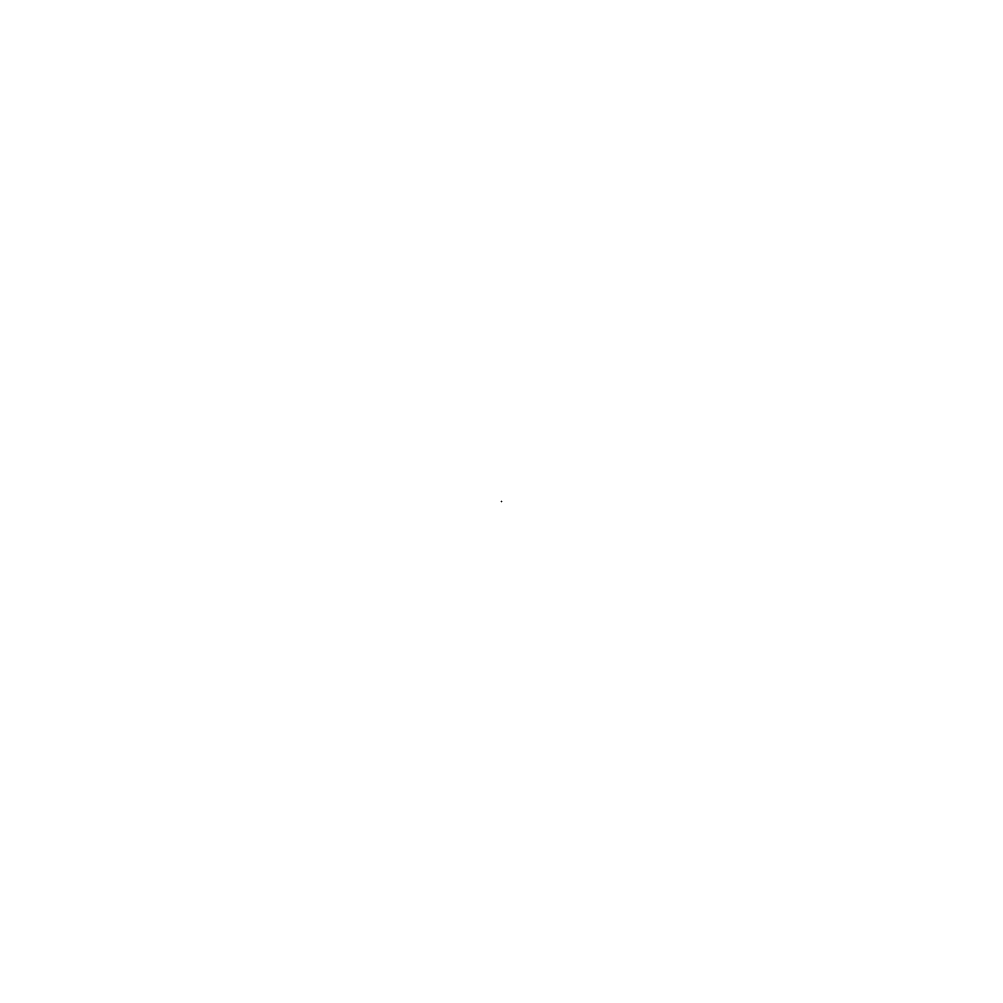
# Model space of a CAD drawing. Header units: inches. Extents: x 1415627.6213328401 to 1415627.6213328401, y 4192331.57215147 to 4192331.57215147.
import ezdxf

# ---------------------------------------------------------------- set-up
doc = ezdxf.new("R2010")
doc.units = ezdxf.units.IN
doc.header["$MEASUREMENT"] = 0

msp = doc.modelspace()

# ---------------------------------------------------------------- linework, layer by layer
msp.add_point((1415627.6213328401, 4192331.57215147))

doc.saveas('drawing.dxf')
